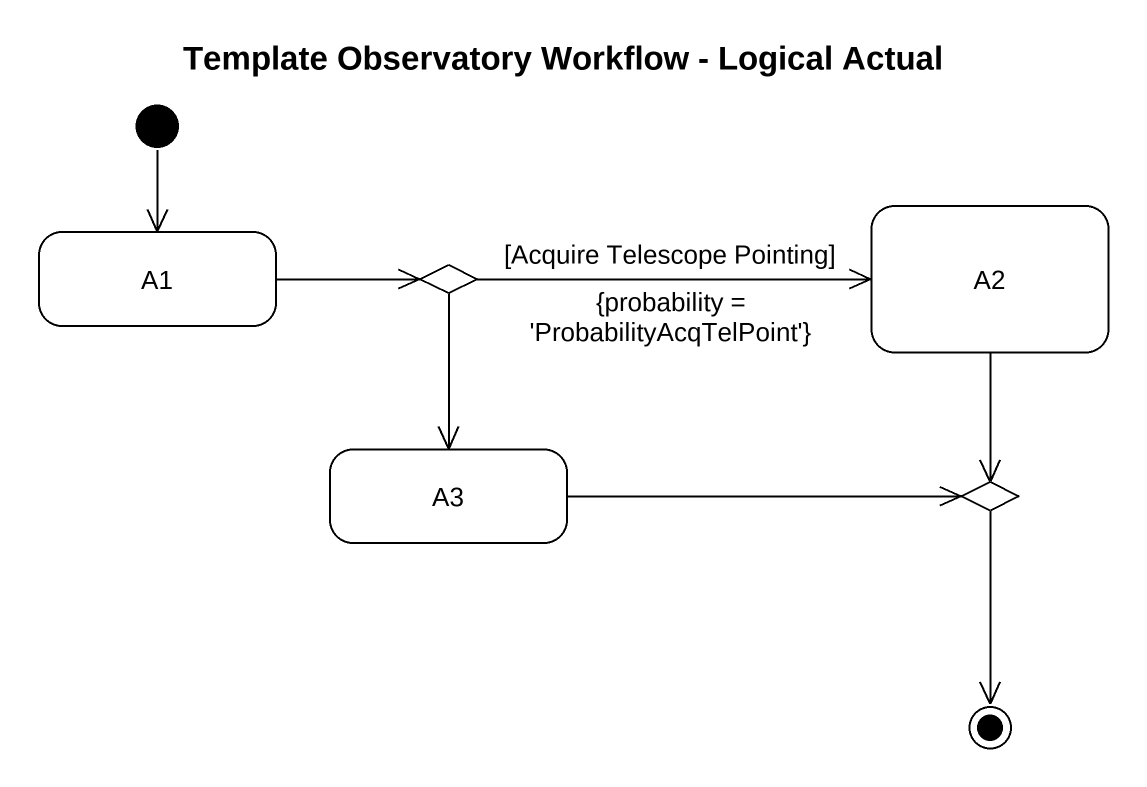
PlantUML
@startuml
title Template Observatory Workflow - Logical Actual
hide empty description
state A2
state A1
state choice1 <<choice>>
state A3
state choice2 <<choice>>
[*] --> A1
A2 --> choice2
A1 -right-> choice1
choice1 -right-> A2 : [Acquire Telescope Pointing]\n{probability = 'ProbabilityAcqTelPoint'}
choice1 --> A3
A3 -right-> choice2
choice2 --> [*]
@enduml
